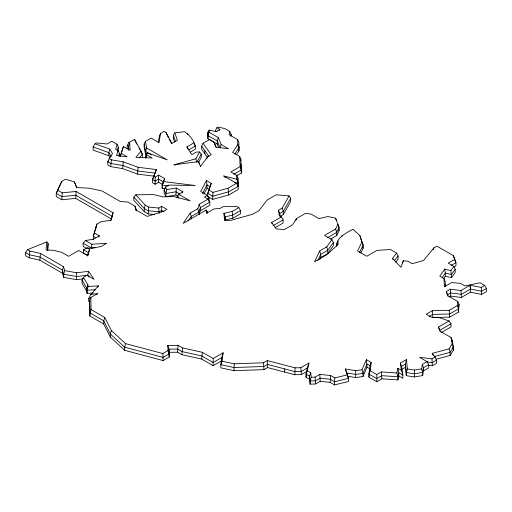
<?xml version="1.0" encoding="UTF-8"?>
<svg xmlns="http://www.w3.org/2000/svg" width="512" height="512" viewBox="0 0 512 512"><rect width="100%" height="100%" fill="white"/><g stroke="black" fill="none" stroke-linecap="round" stroke-linejoin="round"><path stroke-width="0.77" d="M306.65 371.494L301.357 374.547L294.835 374.726L267.533 367.571L263.968 369.632L234.042 370.675L220.826 367.84L220.826 364.691L222.08 361.197L234.221 363.802L263.443 362.784L267.277 360.57L295.066 367.853L300.838 367.693L308.922 363.027L307.251 370.803L310.726 372.806L309.568 376.141L310.093 384.166L315.571 383.968L320.186 381.306L330.112 382.362L334.522 384.902L348.467 381.51L348.467 378.355L345.318 368.96L355.68 370.694L355.661 377.587L362.995 376.506L367.027 367.194L366.381 359.667L371.194 362.445L370.15 370.733L368.922 374.029L368.922 377.178L376.794 381.722L381.83 378.816L397.888 379.923L398.72 375.93L398.72 372.774L397.824 368.262L401.382 370.317L402.848 375.162L402.848 378.31L398.72 375.93M76.576 279.68L63.693 277.35L62.4 273.216L39.84 260.192L29.165 257.837L25.6 255.776L25.6 252.627L27.45 249.69L29.83 251.066L40.506 253.421L63.507 266.707L64.736 270.637L76.634 272.787L76.576 279.68L83.283 278.854M234.221 363.802L234.042 370.675M295.066 367.853L294.835 374.726M209.062 201.478L209.062 198.33L207.373 195.302L200.704 191.45L206.445 180.531L211.232 183.296L209.024 190.118L212.941 192.371L212.691 199.386L228.64 195.002L238.189 189.491L238.189 186.336L236.499 183.309L223.795 175.974L236.826 179.232L238.048 183.315L238.048 186.464L237.888 178.086L236.704 175.347L230.854 171.968L240.147 166.605L239.661 156.467L232.634 152.41L237.766 144.582L237.651 139.597L229.075 134.643L229.83 131.507L224.557 128.461L217.984 127.098L216.947 127.693L215.258 130.72L217.024 131.738M310.093 384.166L310.093 381.018L311.206 377.254L315.046 377.12L319.789 374.381L330.694 375.546L334.797 377.914L334.522 384.902M27.45 249.69L46.778 241.875L46.086 250.061L53.293 250.266L61.754 252.346L68.627 256.314L78.701 250.496L87.802 255.75L89.568 249.331L87.066 247.891L83.456 249.805L83.456 252.96L87.603 255.354M47.526 250.208L48.09 243.533L46.778 241.875M47.776 250.394L48.09 243.533M175.936 194.963L165.965 196.646L165.965 193.491L166.771 189.613L176.282 188.013L175.936 194.963L177.914 196.109M76.813 187.917L74.4 181.907L65.562 179.2L61.792 181.382L57.6 190.15L62.234 192.826L61.824 199.744L75.725 198.381L111.142 218.829M62.234 192.826L76.134 191.462L75.725 198.381M457.357 305.562L449.19 310.278L432.288 310.694L432.806 317.549L449.702 317.133L458.522 312.045L458.522 308.89L457.357 305.562L457.792 301.51L447.475 295.558L446.355 291.52L450.4 289.19L460.973 290.541L470.17 285.235L481.254 287.43L484.717 285.434L486.4 288.467L486.4 291.616L481.574 294.4L470.483 292.205L461.357 297.472L450.778 296.122L449.517 296.851M457.792 301.51L459.014 304.275L458.522 308.89L449.702 313.984L432.806 314.4L429.107 316.538M458.522 312.045L459.014 304.275M95.181 247.75L91.43 248L91.866 244.25L85.421 240.525L83.142 243.213L83.142 246.362L86.592 248.358M222.08 361.197L223.104 352.781L213.139 358.534L202.368 352.314L182.554 347.923L178.067 345.331L167.757 345.498L168 350.592L169.203 353.894L169.203 357.05L163.117 360.563L124.71 350.336L110.317 337.139L103.757 324.058L103.757 320.902L104.813 317.517L91.091 309.587L90.79 297.478L97.619 293.542L90.88 294.394L88.672 298.406L88.672 301.555L90.163 301.37M110.048 157.747L108.845 155.763L93.12 150.086L93.12 146.938L95.021 143.782L109.83 149.126L112.525 153.555L109.184 158.573L111.36 159.834L123.187 161.837L138.067 167.283L137.606 174.106L154.189 176.186M371.194 362.445L369.965 365.741L368.922 374.029L376.794 378.573L381.83 375.667L397.888 376.774L398.72 372.774L402.848 375.162L401.562 366.368L400.326 363.078L406.458 359.539L407.411 368.954L406.272 372.518L406.272 375.667L414.432 376.954L422.694 375.558L423.482 367.718L422.342 364.378L427.046 361.658L428.73 364.685L428.73 367.84L423.482 370.867M368.922 377.178L369.395 373.414M369.773 370.4L369.965 368.89L367.027 367.194M178.067 345.331L177.587 352.211L181.888 354.694L201.702 359.078L213.139 365.683L221.69 360.749M123.187 161.837L122.694 168.646L137.606 174.106M147.187 152.819L146.163 154.675L145.658 158.182L147.187 152.819L167.219 159.859L146.733 148.032L145.389 141.363L151.066 138.086L159.002 142.669L160.544 133.446L164.122 131.379L166.01 132.474L171.872 143.475L177.402 140.282L174.765 132.87L184.602 131.706C190.054 135.398 195.565 142.17 195.437 149.126L190.227 152.134M148.16 213.926L144.275 211.68L133.837 200.333L133.837 197.178L135.795 194.81L145.248 205.088L148.73 207.098L148.16 213.926L154.438 214.515M330.694 375.546L330.112 382.362M158.304 142.726L159.398 136.166L160.544 133.446M422.694 375.558L422.694 372.41L421.587 368.851L422.342 364.378M111.36 159.834L110.733 166.624L122.694 168.646M29.83 251.066L29.165 257.837M40.506 253.421L39.84 260.192M182.554 347.923L181.888 354.694M202.368 352.314L201.702 359.078M89.056 277.018L87.757 275.155L88.486 271.328L76.634 272.787M397.888 379.923L397.888 376.774L396.851 372.979L397.824 368.262M309.568 379.29L305.997 377.229L306.49 374.938M406.458 359.539L405.421 364.134L406.272 375.667M104.813 317.517L111.418 330.675L125.53 343.616L124.71 347.187L124.71 350.336M230.637 136.173L231.091 134.291L229.83 131.507M110.65 220.589L113.088 212.8L76.134 191.462M113.088 212.8L111.117 220.397L101.21 221.594L96.966 224.038L93.274 236.307L93.274 239.462M95.795 237.76L93.274 236.307L96.966 224.038M87.36 255.987L89.568 249.331M145.248 205.088L144.275 208.531L144.275 211.68M109.83 149.126L108.845 152.614L108.845 155.763M88.486 271.328L94.074 279.347L87.014 275.27L83.443 277.331L87.898 284.96L88.134 286.438L87.059 290.214L87.059 293.363L93.267 293.03M95.021 143.782L96.474 142.944L107.002 143.987L111.738 141.248L117.075 144.333L115.667 149.235L118.17 150.682L119.462 153.485L119.462 155.846M117.35 150.63L118.355 147.123L117.075 144.333M117.952 151.674L118.355 147.123M123.437 146.49L120.147 156.71L123.437 146.49L130.17 150.374L129.677 142.874L128.896 142.426L127.213 145.453L127.213 148.602M64.736 270.637L63.693 274.202L63.693 277.35M223.104 352.781L221.69 357.6L220.826 364.691L234.042 367.526L263.968 366.483L267.533 364.422L294.835 371.578L301.357 371.398L307.315 367.962L308.922 363.027M216.947 127.693L219.885 129.389L215.974 131.642L209.107 130.131L209.114 132.256L218.349 137.587L217.261 140.966L217.261 144.115L218.643 147.578M218.349 137.587L221.107 144.518L220.019 147.898L217.261 140.966L207.923 135.571L209.114 132.256M211.232 183.296L207.738 193.376L207.738 196.525L212.691 199.386M198.906 214.426L198.906 212.064L197.798 208.698L199.245 204.237L208.109 199.117L209.792 202.144L209.792 205.299L200.352 210.752L199.142 214.47M63.507 266.707L62.4 270.067L62.4 273.216M111.418 330.675L110.317 333.99L110.317 337.139M146.733 148.032L145.6 151.373L145.6 154.528L144.141 147.29L144.141 144.141L145.389 141.363M118.17 150.682L116.48 155.526L127.187 156.774L121.427 153.446M118.56 156.077L119.462 153.485M129.677 142.874L128.506 146.202L128.506 149.35M91.091 309.587L89.907 312.909L89.907 316.058L103.757 324.058M87.898 284.96L86.72 288.134L87.059 293.363M453.926 266.97L455.955 265.798L455.955 262.65L453.408 255.667L436.877 246.125L433.984 247.795L423.578 260.442L412.23 263.731L407.987 261.28L403.411 260.71L400.954 267.29L392.506 258.374L396.666 253.12L390.419 249.51L376.947 250.381L366.784 256.25L357.574 250.938L361.933 242.048L359.859 235.597L352.954 229.254C346.426 232.89 336.512 237.184 336.71 246.048M138.067 167.283L156.397 169.581L152.55 179.584L152.55 182.733L155.174 184.25L158.618 182.259L162.662 184.595M163.341 183.411L163.341 181.837L158.618 179.11L155.174 181.094L152.55 179.584L156.397 169.581M165.229 188.646L162.106 188.25L162.106 185.101L164.64 178.586L158.618 175.104L155.174 177.094L153.85 176.333M162.106 188.25L162.598 186.944M341.6 236.838L342.093 235.526M433.242 249.766L433.984 247.795M206.861 158.771L207.616 156.794L211.162 154.752L203.066 143.238L209.536 139.507L213.875 142.01L216.115 147.13L228.55 148.813L221.107 144.518M307.251 370.803L305.997 374.08L305.997 377.229M295.808 220.499L296.576 218.515L305.658 213.267L311.258 214.182L318.944 218.618L327.923 216.531L335.526 218.125L336.55 220.634M209.024 190.118L207.738 193.376L212.691 196.23L228.64 191.853L238.189 186.336M61.792 181.382L56.262 193.382L56.262 196.538L61.824 199.744M164.64 178.586L162.106 185.101L168.352 185.888M57.6 190.15L56.262 193.382L61.824 196.595L75.725 195.232L111.821 216.07L111.821 217.645M402.496 262.925L403.411 260.71M362.995 376.506L362.995 373.35L362.01 369.76L366.381 359.667M109.184 158.573L107.795 161.773L107.795 164.928L110.733 166.624M89.907 316.058L89.594 300.23L90.79 297.478M330.822 238.931L336.723 235.526L339.098 230.566L339.098 227.418L337.869 224.371L335.661 228.986L324.544 235.405L331.955 239.68L326.726 246.874L319.635 250.97L314.541 261.824L326.81 254.739L338.086 244.531L337.907 240.8M317.824 260.493L320.704 254.355L327.731 250.291L333.363 242.554L331.955 239.68M319.744 259.552L320.704 257.504L320.704 254.355L319.635 250.97M165.965 196.646L164.115 192.992L164.115 189.837L165.459 187.008L168.794 185.082L195.187 185.523L163.526 181.542M86.72 291.283L82.08 283.328L82.08 280.173L83.443 277.331M207.501 157.555L201.664 149.254L201.664 146.106L203.066 143.238M359.565 252.435L363.155 245.107L359.859 235.597M360.87 252.922L363.155 248.256L363.155 245.107L361.933 242.048M202.406 193.613L207.008 184.858L206.445 180.531M203.821 194.067L207.008 188.006L207.008 184.858L209.946 186.554M97.734 287.155L98.419 285.882L88.134 286.438M201.267 154.24L196.858 162.33L195.878 158.81L199.61 151.962L201.267 154.24L201.267 157.389L198.33 162.784M98.694 237.037L99.366 235.827L94.547 233.043M178.394 198.08L177.011 197.286L178.701 194.253L182.899 191.834L176.282 188.013M182.221 193.043L182.899 191.834M219.213 130.598L219.885 129.389M174.605 142.022L173.357 138.515L173.357 135.366L174.765 132.87M275.046 227.706L283.11 223.053L283.11 219.898L281.421 216.87L279.334 215.667L278.483 210.234L282.214 208.077L289.088 195.891L276.25 194.803L267.174 200.045L258.778 210.842L252.269 214.374L230.637 220.397L224.621 220.595L223.898 213.338L232.192 211.443L238.816 207.616L240.499 210.65L240.499 213.798L232.864 218.208L225.133 219.974L225.133 216.826L223.898 213.338M289.088 195.891L290.662 198.362L283.264 211.475L283.264 214.624L280.307 216.333M283.264 214.624L290.662 201.51L290.662 198.362M207.917 135.315L207.917 132.166L209.107 130.131M433.139 355.366L432.192 353.344L449.12 348.832L452.16 343.923L451.021 337.504L440.166 331.238M436 359.27L450.074 355.514L453.37 350.189L453.37 347.04L452.166 340.218L451.021 337.504M296.576 218.515L292.499 224.858L284.339 229.568L276.326 228.909L271.622 222.528L281.421 216.87M234.842 154.01L238.963 147.738L238.835 142.336L237.651 139.597M236.493 154.65L238.963 150.886L238.963 147.738L237.766 144.582M108.659 160.474L107.795 161.773L110.733 163.469L122.694 165.498L137.606 170.957L154.976 173.133M197.798 208.698L190.227 213.069L183.181 223.309L206.15 210.048L207.149 211.526L207.347 213.107M188.173 220.947L191.245 216.486L198.906 212.064L200.352 207.597L199.245 204.237M443.693 278.586L445.363 276.205L451.552 277.645L450.893 270.573L444.704 269.126L439.795 276.147L444.006 278.579L445.184 281.312L445.408 286.643M442.029 277.824L445.363 273.056L444.704 269.126M450.893 270.573L453.818 266.387L448.179 263.136L454.662 259.392L453.408 255.667M453.818 266.387L455.219 269.254L451.552 274.496L445.363 273.056L445.363 276.205M451.552 277.645L455.219 272.403L455.219 269.254M320.704 257.504L327.731 253.446L333.363 245.702L333.363 242.554M200.435 166.509L207.616 156.794M337.683 242.458L336.71 243.686L336.813 245.894M394.31 260.781L398.093 256L396.666 253.12M395.731 262.138L398.093 259.149L398.093 256M128.896 142.426L134.592 139.418L141.037 151.091L135.891 157.331L152.205 157.958L146.893 154.886M139.098 158.074L142.317 154.176L141.037 151.091M90.88 294.394L98.419 285.882M96.685 294.592L97.619 293.542M188 149.472L186.899 146.912L194.042 142.784M188.928 149.741L195.437 145.978L194.125 144.102M99.366 235.827L93.478 239.226L85.421 240.525M177.011 197.286L178.214 196.589M148.73 207.098L158.733 208.038L161.664 206.349L166.899 209.37L163.411 211.386L147.174 216.41L135.654 209.76L134.97 206.182L127.789 202.035L120.275 201.498L102.016 190.957L88.915 188.16L76.666 187.603L74.4 181.907M233.894 174.214L241.35 169.907L240.838 159.206L239.661 156.467M236.608 175.802L241.35 173.062L241.35 169.907L240.147 166.605M207.373 195.302L204.435 196.998L208.109 199.117M207.885 199.008L209.062 198.33M212.941 192.371L227.942 188.25L236.499 183.309M209.792 202.144L200.352 207.597L200.352 210.752M240.499 210.65L232.864 215.059L225.133 216.826L225.51 220.621M280.154 216.301L279.718 213.523L283.264 211.475L282.214 208.077M273.037 225.715L283.11 219.898M327.539 237.677L336.723 232.371L339.098 227.418L335.526 218.125M125.53 343.616L162.861 353.555L168 350.592M451.219 265.382L455.955 262.65L454.662 259.392M448.013 296.173L447.629 294.79L450.778 292.973L461.357 294.323L470.483 289.056L481.574 291.251L486.4 288.467M432.288 310.694L426.189 314.221L431.738 317.421L438.138 317.267L449.05 320.954L450.989 323.84L450.989 326.989L441.107 332.698M450.989 323.84L439.789 330.31L438.477 327.066L449.05 320.954M370.15 370.733L376.794 374.573L381.395 371.91L396.851 372.979M401.562 366.368L405.421 364.134L406.272 372.518L414.432 373.805L422.694 372.41L423.482 367.718L428.73 364.685M401.562 369.517L405.421 367.29M427.046 361.658L419.526 357.318L431.962 358.822L435.117 356.998L436.544 360.173L436.544 363.328L432.346 365.747L428.538 365.286M436.544 360.173L432.346 362.598L427.008 361.952M175.597 164.947L174.029 164.794L195.878 158.81M434.515 356.512L450.074 352.365L453.37 347.04L452.16 343.923M334.797 377.914L347.13 374.906M407.411 368.954L414.426 370.054L421.587 368.851M355.68 370.694L362.01 369.76M174.029 164.794L198.509 161.594L199.411 163.802M88.672 298.406L90.912 298.125M87.757 275.155L76.576 276.531L63.693 274.202L62.4 270.067L39.84 257.043L29.165 254.688L25.6 252.627M91.866 244.25L106.688 243.264L101.018 246.541L90.944 248.333L87.066 247.891M95.59 289.754L87.059 290.214L86.72 288.134L82.08 280.173M199.61 151.962L196.314 152.09L191.808 154.694L186.899 146.912M135.795 194.81L153.632 194.541L162.886 196.89L173.99 196.563L190.163 200.877L178.701 194.253M167.757 345.498L168.986 349.19L168.986 352.346L177.587 352.211M345.318 368.96L346.822 372.954L355.661 374.438L362.995 373.35L367.027 364.045L369.965 365.741M347.558 376.23L355.661 377.587M234.304 182.381L238.048 183.315L237.888 178.086M93.12 146.938L108.845 152.614L111.251 156.576M484.717 285.434L480.109 282.778L464.858 285.888L460.499 283.373L451.674 282.534L444.352 286.758L444.006 278.579M207.917 132.166L207.923 138.726L217.261 144.115M151.782 154.944L145.6 151.373L144.141 144.141M207.008 188.006L209.357 189.363M238.816 207.616L236.666 206.381L222.976 206.701L219.866 208.493L213.978 208.915L206.547 213.21L206.15 210.048M127.213 145.453L128.506 146.202L128.762 150.112M179.891 194.099L175.936 191.814L165.965 193.491L164.115 189.837M164.032 211.718L161.664 210.349L159.142 211.802L148.16 210.771L144.275 208.531L133.837 197.178M83.142 243.213L91.43 248M83.456 249.805L88.294 252.602L88.294 254.963M223.795 175.974L225.376 177.504M432.192 353.344L435.117 356.998M201.664 146.106L208.858 156.333M136.013 142.752L136.755 144.096M138.976 148.128L139.718 149.472M140.461 150.816L142.317 154.176L142.317 157.325M168.493 137.818L166.01 132.474M169.21 139.162L171.712 143.866M165.459 187.008L166.771 189.613M392.506 258.374L393.037 259.578M271.622 222.528L272.186 223.802M216.173 147.488L213.875 142.01M134.97 206.182L136.518 211.04M438.477 327.066L440.371 331.75M198.509 161.594L200.512 166.611M134.592 139.418L135.642 142.08M446.355 291.52L447.629 294.79M187.411 133.331L187.917 134.65M338.586 229.216L339.098 230.566M278.483 210.234L279.718 213.523M173.357 135.366L175.603 141.683M362.675 246.758L363.155 248.256M335.661 228.986L336.723 232.371L336.723 235.526M346.822 372.954L348.467 378.355L334.522 381.754L330.112 379.213L320.186 378.157L315.571 380.819L310.093 381.018L309.568 376.141L305.997 374.08L307.315 367.962L307.315 369.536M190.227 213.069L191.245 216.486L191.245 218.848M326.726 246.874L327.731 250.291L327.731 253.446M449.12 348.832L450.074 352.365L450.074 355.514M227.942 188.25L228.64 191.853L228.64 195.002M232.192 211.443L232.864 218.208M452.832 347.155L453.37 350.189M400.326 363.078L401.382 370.317M315.046 377.12L315.571 383.968M263.443 362.784L263.968 369.632M449.19 310.278L449.702 317.133M300.838 367.693L301.357 374.547M381.395 371.91L381.83 378.816M158.733 208.038L159.142 213.382M319.789 374.381L320.186 381.306M310.726 372.806L311.206 377.254M431.962 358.822L432.346 365.747M470.106 285.274L470.483 292.205M460.973 290.541L461.357 297.472M450.4 289.19L450.778 296.122M481.254 287.43L481.574 294.4M470.17 285.235L470.483 289.056M267.277 360.57L267.533 367.571M162.861 353.555L163.117 360.563M240.915 163.885L241.35 173.062M168.986 352.346L169.203 357.05M445.184 284.467L445.28 286.752M236.704 175.347L236.826 179.232M89.594 300.23L89.907 312.909L103.757 320.902L110.317 333.99L124.71 347.187L163.117 357.408L169.203 353.894L168.986 349.19L177.587 349.056L181.888 351.539L201.702 355.93L213.139 362.534L221.69 357.6L221.69 359.962M238.854 146.259L238.963 150.886M414.426 370.054L414.432 376.954M454.509 258.362L454.509 259.936M452.166 340.218L452.166 341.792M376.794 374.573L376.794 381.722M284.698 368.922L284.698 372.07M240.838 159.206L240.838 160.781M231.091 134.291L231.091 135.866M213.139 358.534L213.139 365.683M207.923 135.571L207.923 138.726M207.149 211.526L207.149 213.101M204.794 150.547L204.794 153.702M161.664 206.349L161.664 211.923M159.398 136.166L159.398 139.315M158.618 175.104L158.618 182.259M155.174 177.094L155.174 184.25M146.163 154.675L146.163 157.83M136.109 208.896L136.109 210.47M95.853 226.739L95.853 228.32"/></g></svg>
